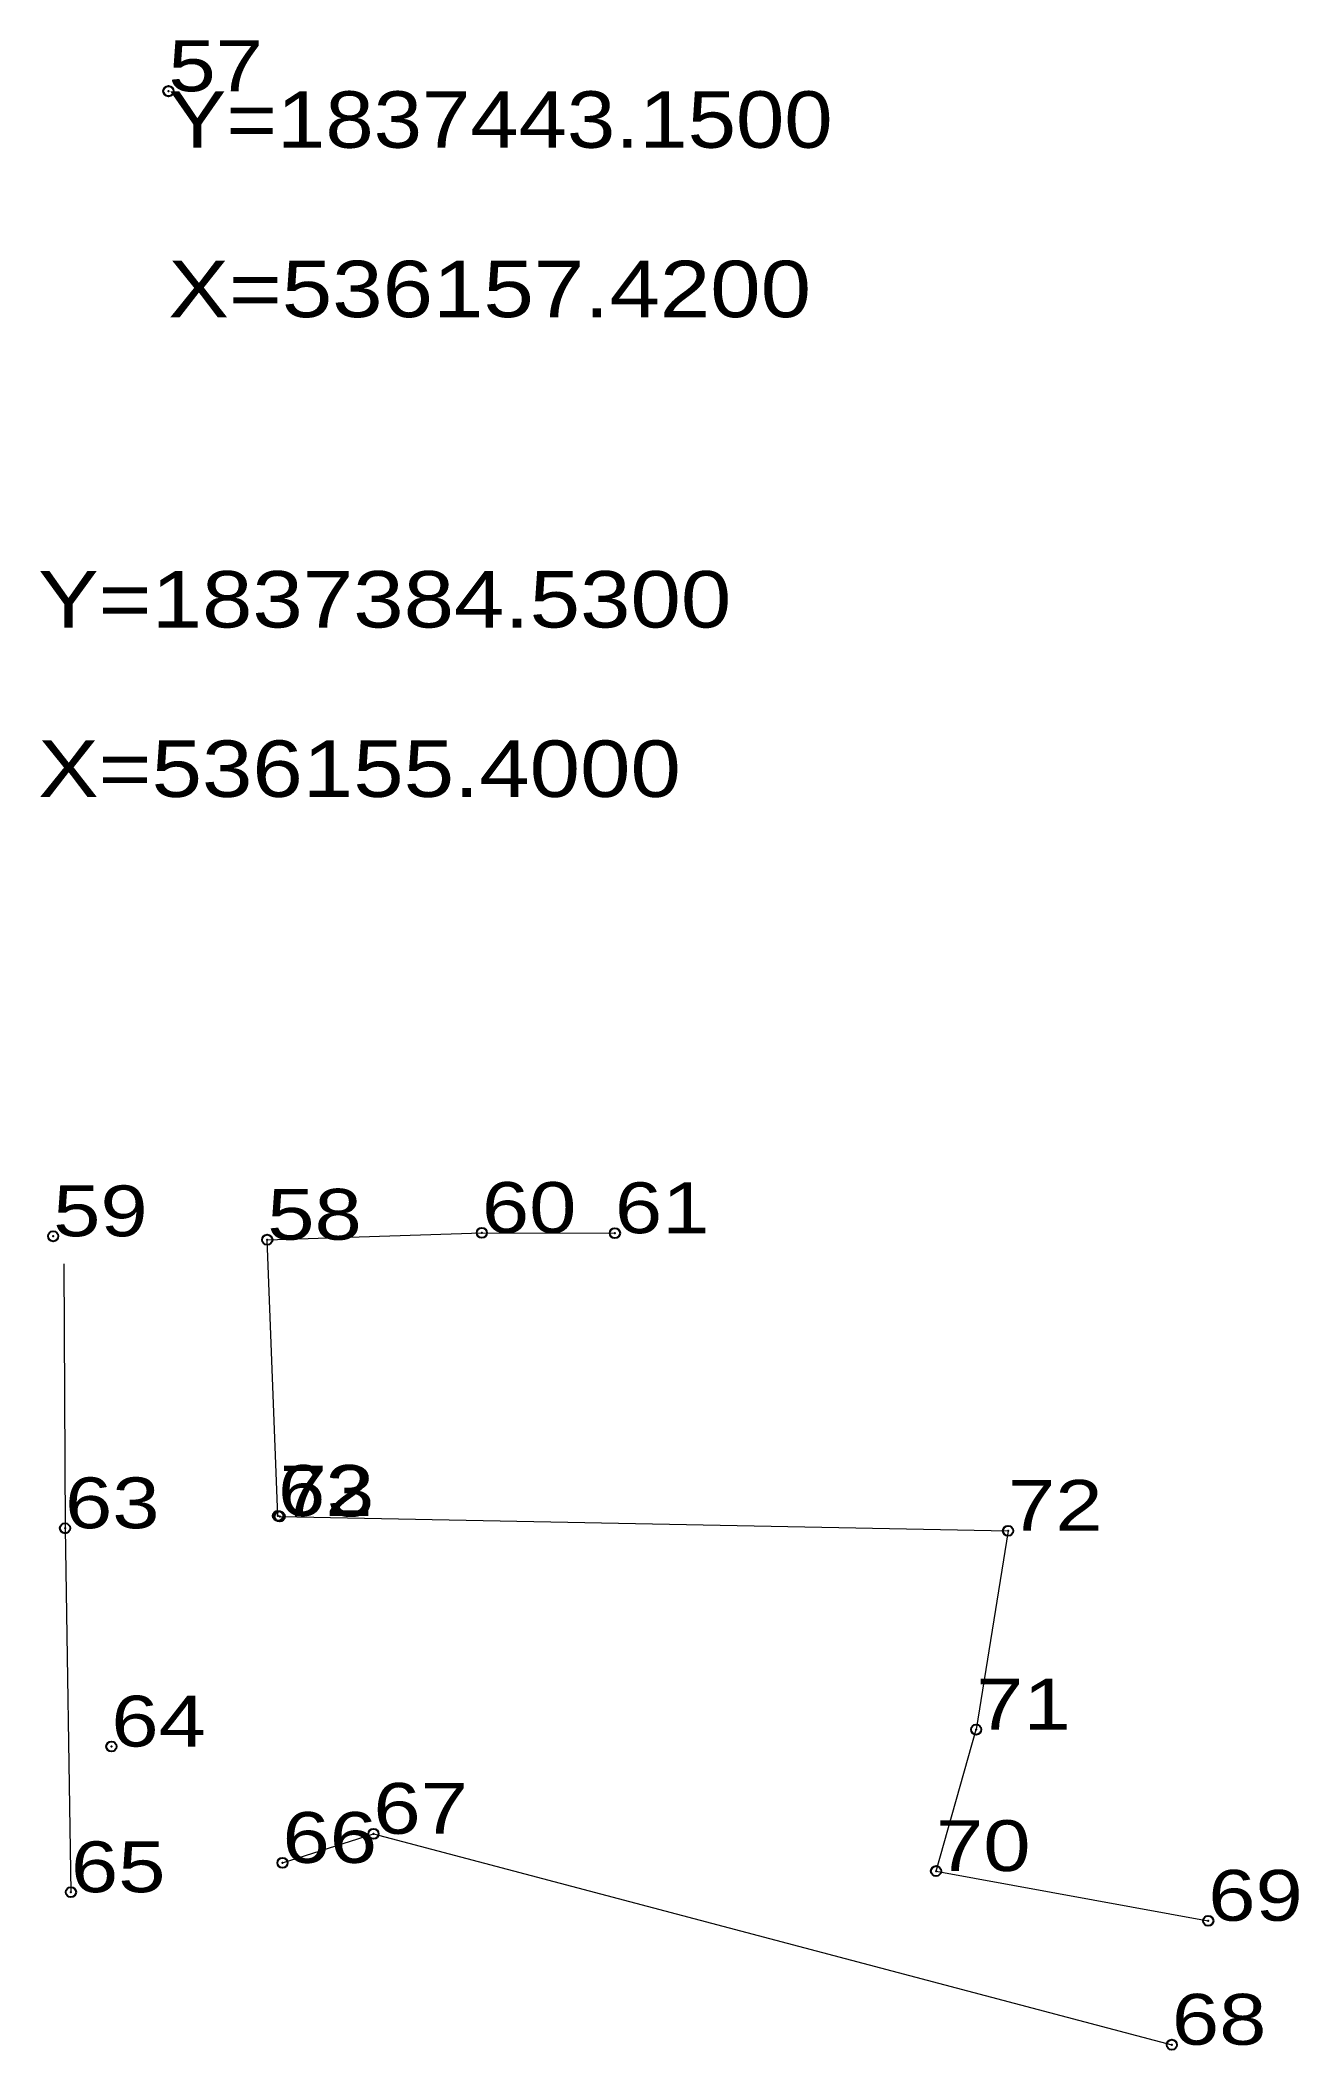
# Model space of a CAD drawing. Header units: metres. Extents: x 536153 to 538812, y 1836835 to 1839071.
# Drawn here: x 536152.9 to 536197.4, y 1837373.8 to 1837445 of the extents above; entities outside this region: 16.
import ezdxf

# ---------------------------------------------------------------- set-up
doc = ezdxf.new("R2010")
doc.units = ezdxf.units.M
doc.header["$LTSCALE"] = 0.72
doc.header["$PDMODE"] = 32
doc.header["$PDSIZE"] = 0.36
doc.layers.add('12', color=7, linetype='Continuous')
doc.layers.add('7', color=7, linetype='Continuous')
doc.layers.add('36', color=7, linetype='Continuous', lineweight=13)

msp = doc.modelspace()

# ---------------------------------------------------------------- linework, layer by layer
at = {"layer": '36'}
for p, q in [((536161.3, 1837392.7), (536160.92, 1837402.48)), ((536184.6, 1837380.12), (536186.02, 1837385.13)), ((536184.6, 1837380.12), (536194.24, 1837378.36))]:
    msp.add_line(p, q, dxfattribs=at)
for points in [[(536160.92, 1837402.48), (536168.52, 1837402.72), (536173.23, 1837402.71)], [(536153.72, 1837401.63), (536153.76, 1837392.26), (536153.97, 1837379.37)], [(536161.36, 1837392.68), (536187.15, 1837392.17), (536186.02, 1837385.13)], [(536161.46, 1837380.41), (536164.68, 1837381.44), (536192.95, 1837373.97)]]:
    msp.add_lwpolyline(points, dxfattribs=at)
at = {"layer": '7'}
for p in [(536259.86, 1837580.38), (536259.87, 1837580.56), (536157.42, 1837443.16), (536157.42, 1837443.15), (536253.34, 1837429.99), (536253.36, 1837429.99), (536153.34, 1837402.6), (536160.92, 1837402.48), (536168.52, 1837402.72), (536173.23, 1837402.71), (536153.76, 1837392.26), (536161.3, 1837392.7), (536161.36, 1837392.68), (536187.15, 1837392.17), (536186.02, 1837385.13), (536155.4, 1837384.53), (536164.68, 1837381.44), (536161.46, 1837380.41), (536184.6, 1837380.12), (536153.97, 1837379.37), (536194.24, 1837378.36), (536192.95, 1837373.97), (538671.08, 1836840.59), (538671.08, 1836840.56), (538801.99, 1836835), (538806.14, 1836834.82)]:
    msp.add_point(p, dxfattribs=at)

# ---------------------------------------------------------------- texts
at = {"layer": '12'}
for s, width, p in [('T1', 1.1, (536259.87, 1837580.56)), ('T1', 1.1, (536259.86, 1837580.38)), ('57', 1.25, (536157.42, 1837443.16)), ('57', 1.25, (536157.42, 1837443.15)), ('TR1', 1.05, (536253.34, 1837429.99)), ('TR1', 1.05, (536253.36, 1837429.99)), ('60', 1.25, (536168.52, 1837402.72)), ('61', 1.25, (536173.23, 1837402.71)), ('59', 1.25, (536153.34, 1837402.6)), ('58', 1.25, (536160.92, 1837402.48)), ('62', 1.25, (536161.3, 1837392.7)), ('73', 1.25, (536161.36, 1837392.68)), ('63', 1.25, (536153.76, 1837392.26)), ('72', 1.25, (536187.15, 1837392.17)), ('71', 1.25, (536186.02, 1837385.13)), ('64', 1.25, (536155.4, 1837384.53)), ('67', 1.25, (536164.68, 1837381.44)), ('66', 1.25, (536161.46, 1837380.41)), ('70', 1.25, (536184.6, 1837380.12)), ('65', 1.25, (536153.97, 1837379.37)), ('69', 1.25, (536194.24, 1837378.36)), ('68', 1.25, (536192.95, 1837373.97)), ('TT12', 1.1, (538671.08, 1836840.59)), ('TT12', 1.1, (538671.08, 1836840.56)), ('TT13', 1.1, (538801.99, 1836835)), ('TT13', 1.1, (538806.14, 1836834.82))]:
    msp.add_text(s, height=1.8, dxfattribs=dict(at, width=width)).set_placement(p)
at = {"layer": '36'}
for s, width, p in [('Y=1837443.1500', 1.15, (536157.42, 1837441.15)), ('X=536157.4200', 1.2, (536157.42, 1837435.15)), ('Y=1837384.5300', 1.2, (536152.81, 1837424.16)), ('X=536155.4000', 1.2, (536152.81, 1837418.16))]:
    msp.add_text(s, height=2, dxfattribs=dict(at, width=width)).set_placement(p)

doc.saveas('drawing.dxf')
